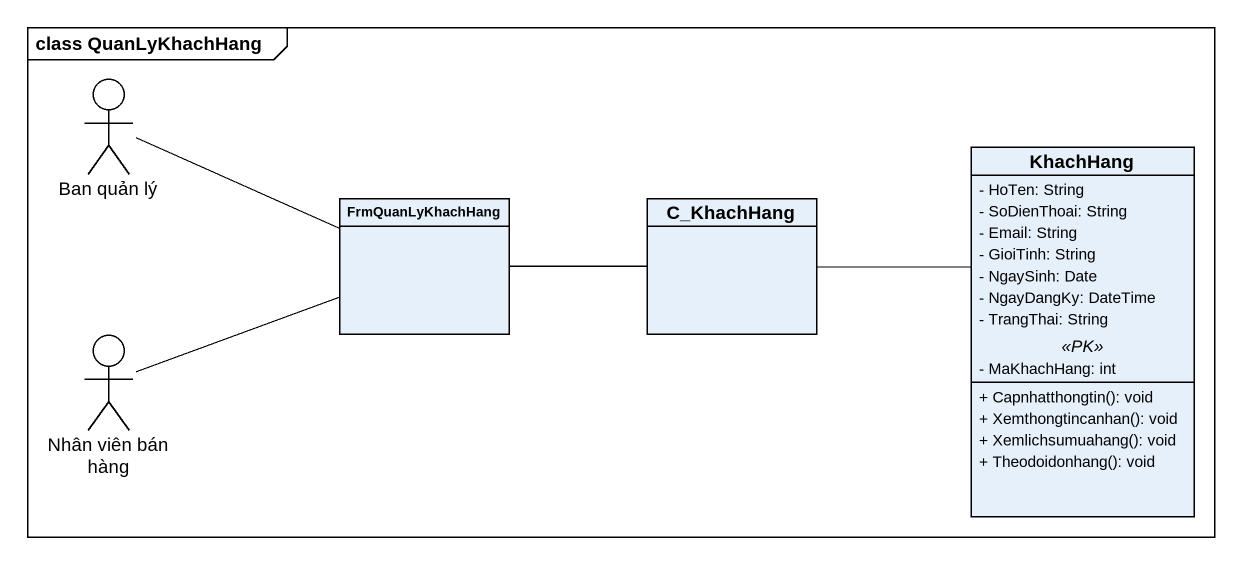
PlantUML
@startuml
mainframe class QuanLyKhachHang
allowmixing
hide circle
hide empty members
skinparam classAttributeIconSize 0
actor "Ban quản lý" as Ban_quản_lý
class KhachHang {
  - HoTen: String
  - SoDienThoai: String
  - Email: String
  - GioiTinh: String
  - NgaySinh: Date
  - NgayDangKy: DateTime
  - TrangThai: String
  .. <<PK>> ..
  - MaKhachHang: int
  --
  + Capnhatthongtin(): void
  + Xemthongtincanhan(): void
  + Xemlichsumuahang(): void
  + Theodoidonhang(): void
}
class FrmQuanLyKhachHang
class C_KhachHang
actor "Nhân viên bán hàng" as Nhân_viên_bán_hàng
Ban_quản_lý -right- FrmQuanLyKhachHang
FrmQuanLyKhachHang -right- C_KhachHang
C_KhachHang -right- KhachHang
Nhân_viên_bán_hàng -right- FrmQuanLyKhachHang
@enduml
